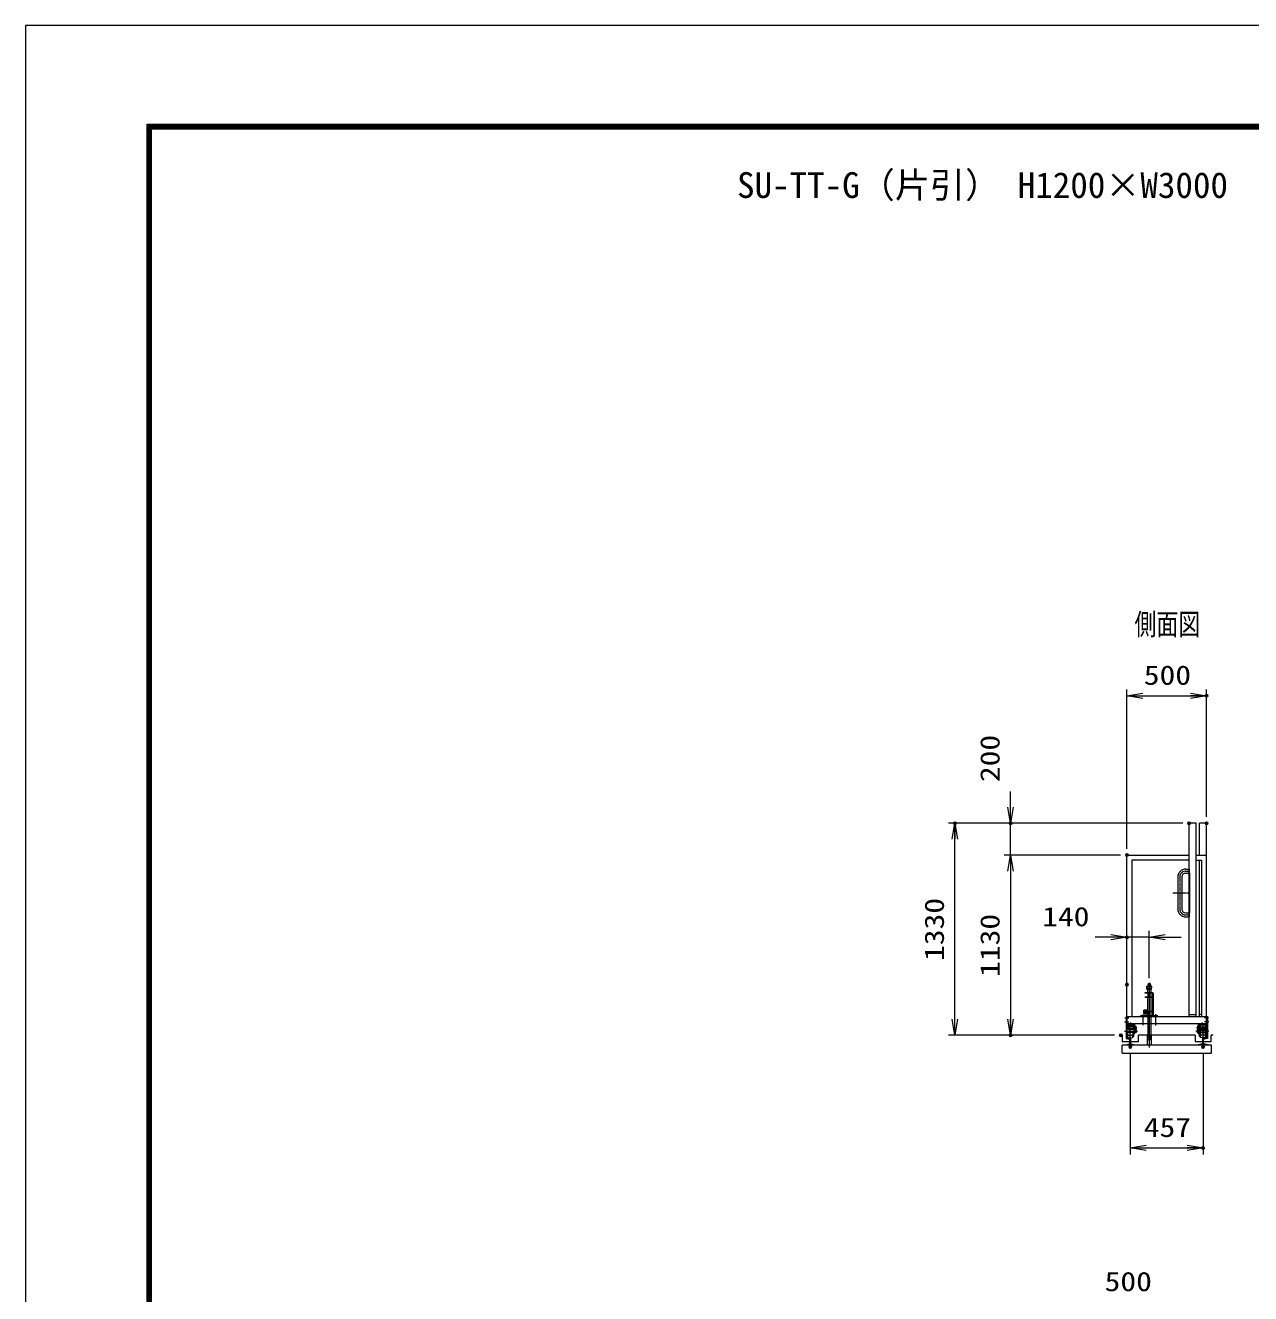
# Model space of a CAD drawing. Units: millimetres at full size. Extents: x -11880 to 11880, y -8400 to 8400.
# Drawn here: x -11880 to -4192, y 441 to 8400 of the extents above; entities that cross this region are included whole.
import ezdxf
from ezdxf.enums import TextEntityAlignment as Align

# ---------------------------------------------------------------- set-up
doc = ezdxf.new("R2010")
doc.units = ezdxf.units.MM
doc.header["$LTSCALE"] = 30
doc.header["$PDMODE"] = 32
doc.header["$PDSIZE"] = 15
for name, pattern in [('USER1', [10.7, 5, -2.5, 0.7, -2.5]), ('USER3', [2.7, 2, -0.7]), ('USER4', [9, 6, -0.75, 1.5, -0.75])]:
    doc.linetypes.add(name, pattern=pattern)
for name, color, linetype, lineweight in [('0-0_D-TTL', 7, 'Continuous', 18), ('0-2_外形線', 7, 'Continuous', 18), ('0-3_寸法線', 3, 'Continuous', 18), ('0-4_0', 7, 'Continuous', 18), ('0-8_軸線', 6, 'USER1', 18), ('0-A_01', 4, 'Continuous', 18), ('0-B_隠れ線', 4, 'USER3', 18), ('0-C_輪郭線1', 14, 'Continuous', 30)]:
    doc.layers.add(name, color=color, linetype=linetype, lineweight=lineweight)
for name, color, linetype in [('0-1_文字', 254, 'Continuous'), ('0-5_DEFPOINTS', 7, 'Continuous'), ('0-7_文字3', 254, 'Continuous')]:
    doc.layers.add(name, color=color, linetype=linetype)
doc.styles.add('ＭＳ ゴシック', font='')
doc.styles.get('ＭＳ ゴシック').set_extended_font_data('MS Gothic')

# ---------------------------------------------------------------- blocks, each defined once
blk = doc.blocks.new('4897456')
at = {"layer": '0-2_外形線'}
for p, q in [((-375, 3000), (-375, -3000)), ((375, 3000), (375, -3000)), ((1125, 4500), (1755, 4500)), ((1125, 3750), (1755, 3750)), ((1755, 4500), (1755, 3750)), ((1125, -3750), (1755, -3750)), ((1125, -4500), (1755, -4500)), ((1755, -3750), (1755, -4500))]:
    blk.add_line(p, q, dxfattribs=at)
for centre, radius, start, end in [((1125, 3000), 1500, 90, 180), ((1125, 3000), 750, 90, 180), ((1125, -3000), 1500, 180, 270), ((1125, -3000), 750, 180, 270)]:
    blk.add_arc(centre, radius, start, end, dxfattribs=at)
at = {"layer": '0-8_軸線', "linetype": 'USER4'}
for p, q in [((0, 3000), (0, -3000)), ((1125, 4125), (1912.5, 4125)), ((-1322.9, 0), (1755, 0)), ((1125, -4125), (1912.5, -4125))]:
    blk.add_line(p, q, dxfattribs=at)
for centre, start, end in [((1125, 3000), 90, 180), ((1125, -3000), 180, 270)]:
    blk.add_arc(centre, 1125, start, end, dxfattribs=at)
at = {"layer": '0-C_輪郭線1'}
blk.add_line((1755, 3750), (1755, -3750), dxfattribs=at)
blk = doc.blocks.new('_OPEN')
at = {"layer": '0-4_0'}
blk.add_line((0, 0), (-30, 0), dxfattribs=at)
blk.add_lwpolyline([(-30, 5), (0, 0), (-30, -5)], dxfattribs=at)

msp = doc.modelspace()

# ---------------------------------------------------------------- linework, layer by layer
at = {"layer": '0-0_D-TTL'}
for points in [[(-11879.6, -8400.31), (11880.4, -8400.31), (11880.4, 8399.69), (-11879.6, 8399.69)], [(-11115.88, 7779.12), (11116.69, 7779.12), (11116.69, -7778.02), (-11115.88, -7778.02)], [(-11108.81, 7772.05), (11109.62, 7772.05), (11109.62, -7770.95), (-11108.81, -7770.95)], [(-11101.74, 7764.98), (11102.55, 7764.98), (11102.55, -7763.88), (-11101.74, -7763.88)], [(-11094.67, 7757.91), (11095.47, 7757.91), (11095.47, -7756.81), (-11094.67, -7756.81)], [(-11087.6, 7750.84), (11088.4, 7750.84), (11088.4, -7749.74), (-11087.6, -7749.74)]]:
    msp.add_lwpolyline(points, close=True, dxfattribs=at)
at = {"layer": '0-2_外形線'}
for p, q in [((-4533.87, 3392.4), (-4578.87, 3392.4)), ((-4578.87, 2180.4), (-4578.87, 3392.4)), ((-4533.87, 2180.4), (-4533.87, 3392.4)), ((-4468.87, 3392.4), (-4513.87, 3392.4)), ((-4513.87, 3192.4), (-4513.87, 3392.4)), ((-4468.87, 2135.4), (-4468.87, 3392.4)), ((-4968.87, 3192.4), (-4578.87, 3192.4)), ((-4968.87, 2180.4), (-4968.87, 3192.4)), ((-4533.87, 3192.4), (-4468.87, 3192.4)), ((-4936.87, 3160.4), (-4936.87, 2180.4)), ((-4578.87, 3160.4), (-4936.87, 3160.4)), ((-4513.87, 2180.4), (-4513.87, 3160.4)), ((-4808.87, 2326.4), (-4853.87, 2326.4)), ((-4842.87, 2350.4), (-4842.87, 2360.4)), ((-4842.87, 2350.4), (-4814.87, 2350.4)), ((-4838.37, 2330.4), (-4838.37, 2350.4)), ((-4838.37, 2326.4), (-4838.37, 2303.4)), ((-4819.37, 2350.4), (-4819.37, 2330.4)), ((-4819.37, 2326.4), (-4819.37, 2303.4)), ((-4814.87, 2350.4), (-4814.87, 2360.4)), ((-4807.87, 2325.4), (-4807.87, 2184.4)), ((-4803.87, 2325.4), (-4803.87, 2184.4)), ((-4853.87, 2300.4), (-4853.87, 2303.4)), ((-4853.87, 2303.4), (-4807.87, 2303.4)), ((-4853.87, 2300.4), (-4819.37, 2300.4)), ((-4838.37, 2213.4), (-4838.37, 2300.4)), ((-4819.37, 2300.4), (-4819.37, 2213.4)), ((-4819.37, 2300.4), (-4807.87, 2300.4)), ((-4973.87, 2180.4), (-4463.87, 2180.4)), ((-4973.87, 2180.4), (-4973.87, 2040.76)), ((-4968.87, 2044.73), (-4968.87, 2180.4)), ((-4863.37, 2200.4), (-4863.37, 2220.4)), ((-4838.37, 2220.4), (-4863.37, 2220.4)), ((-4863.37, 2200.4), (-4863.37, 2196.4)), ((-4863.37, 2196.4), (-4838.37, 2196.4)), ((-4853.87, 2213.4), (-4856.37, 2213.4)), ((-4853.87, 2210.4), (-4853.87, 2213.4)), ((-4853.87, 2213.4), (-4807.87, 2213.4)), ((-4853.87, 2210.4), (-4807.87, 2210.4)), ((-4838.37, 2210.4), (-4838.37, 2062.4)), ((-4819.37, 2210.4), (-4819.37, 2062.4)), ((-4578.87, 2192.4), (-4533.87, 2192.4)), ((-4500.87, 2192.4), (-4513.87, 2192.4)), ((-4468.87, 2044.73), (-4468.87, 2180.4)), ((-4463.87, 2180.4), (-4463.87, 2040.76)), ((-4968.87, 2130.4), (-4918.87, 2130.4)), ((-4918.87, 2098.4), (-4968.87, 2098.4)), ((-4963.87, 2070.4), (-4968.87, 2070.4)), ((-4963.87, 2125.4), (-4963.87, 2130.4)), ((-4963.87, 2125.4), (-4923.87, 2125.4)), ((-4963.87, 2098.25), (-4963.87, 2125.4)), ((-4957.87, 2102), (-4963.87, 2102)), ((-4963.87, 2099), (-4957.87, 2099)), ((-4963.87, 2070.4), (-4963.87, 2088.4)), ((-4930.37, 2114.4), (-4962.87, 2114.4)), ((-4962.87, 2102), (-4962.87, 2114.4)), ((-4957.87, 2106.9), (-4962.87, 2106.9)), ((-4962.87, 2062.4), (-4962.87, 2088.4)), ((-4939.87, 2102.4), (-4948.87, 2102.4)), ((-4930.87, 2106.9), (-4924.87, 2106.9)), ((-4930.87, 2102), (-4923.87, 2102)), ((-4930.87, 2099), (-4923.87, 2099)), ((-4924.87, 2123.4), (-4930.37, 2123.4)), ((-4930.37, 2114.4), (-4930.37, 2123.4)), ((-4930.37, 2053.4), (-4930.37, 2088.4)), ((-4924.87, 2102), (-4924.87, 2123.4)), ((-4924.87, 2053.4), (-4924.87, 2088.4)), ((-4923.87, 2125.4), (-4923.87, 2130.4)), ((-4923.87, 2098.25), (-4923.87, 2125.4)), ((-4923.87, 2070.4), (-4923.87, 2088.4)), ((-4918.87, 2070.4), (-4923.87, 2070.4)), ((-4918.87, 2070.4), (-4918.87, 2135.4)), ((-4918.87, 2118.4), (-4912.87, 2118.4)), ((-4912.87, 2093.4), (-4918.87, 2093.4)), ((-4909.87, 2078.4), (-4918.87, 2078.4)), ((-4912.87, 2118.4), (-4912.87, 2093.4)), ((-4909.87, 2098.4), (-4912.87, 2098.4)), ((-4909.87, 2098.4), (-4909.87, 2078.4)), ((-4527.87, 2098.4), (-4527.87, 2078.4)), ((-4527.87, 2098.4), (-4524.87, 2098.4)), ((-4527.87, 2078.4), (-4518.87, 2078.4)), ((-4524.87, 2118.4), (-4524.87, 2093.4)), ((-4518.87, 2118.4), (-4524.87, 2118.4)), ((-4524.87, 2093.4), (-4518.87, 2093.4)), ((-4518.87, 2070.4), (-4518.87, 2135.4)), ((-4468.87, 2130.4), (-4518.87, 2130.4)), ((-4518.87, 2098.4), (-4468.87, 2098.4)), ((-4518.87, 2070.4), (-4513.87, 2070.4)), ((-4513.87, 2125.4), (-4513.87, 2130.4)), ((-4473.87, 2125.4), (-4513.87, 2125.4)), ((-4513.87, 2098.25), (-4513.87, 2125.4)), ((-4506.87, 2102), (-4513.87, 2102)), ((-4506.87, 2099), (-4513.87, 2099)), ((-4513.87, 2070.4), (-4513.87, 2088.4)), ((-4512.87, 2123.4), (-4507.37, 2123.4)), ((-4512.87, 2102), (-4512.87, 2123.4)), ((-4506.87, 2106.9), (-4512.87, 2106.9)), ((-4512.87, 2053.4), (-4512.87, 2088.4)), ((-4507.37, 2114.4), (-4507.37, 2123.4)), ((-4507.37, 2114.4), (-4474.87, 2114.4)), ((-4507.37, 2053.4), (-4507.37, 2088.4)), ((-4497.87, 2102.4), (-4488.87, 2102.4)), ((-4479.87, 2106.9), (-4474.87, 2106.9)), ((-4479.87, 2102), (-4473.87, 2102)), ((-4473.87, 2099), (-4479.87, 2099)), ((-4474.87, 2102), (-4474.87, 2114.4)), ((-4474.87, 2062.4), (-4474.87, 2088.4)), ((-4473.87, 2125.4), (-4473.87, 2130.4)), ((-4473.87, 2098.25), (-4473.87, 2125.4)), ((-4473.87, 2070.4), (-4473.87, 2088.4)), ((-4473.87, 2070.4), (-4468.87, 2070.4)), ((-4438.87, 1998.9), (-4998.87, 1998.9)), ((-4998.87, 1948.9), (-4998.87, 1998.9)), ((-4979.37, 2001.81), (-4950.37, 2008.51)), ((-4979.37, 1998.9), (-4979.37, 2001.81)), ((-4973.87, 2040.76), (-4955.38, 2036.49)), ((-4962.87, 2062.4), (-4930.37, 2062.4)), ((-4962.87, 2048.48), (-4962.87, 2056)), ((-4962.87, 2048.48), (-4950.22, 2045.56)), ((-4950.37, 2008.51), (-4950.37, 2045.56)), ((-4944.37, 2045.59), (-4931.37, 2048.59)), ((-4944.37, 2008.51), (-4944.37, 2045.59)), ((-4944.37, 2008.51), (-4915.37, 2001.81)), ((-4931.37, 2048.59), (-4931.37, 2056)), ((-4930.37, 2053.4), (-4924.87, 2053.4)), ((-4915.37, 2001.81), (-4915.37, 1998.9)), ((-4541.37, 2062.4), (-4896.37, 2062.4)), ((-4493.37, 2008.51), (-4522.37, 2001.81)), ((-4522.37, 2001.81), (-4522.37, 1998.9)), ((-4507.37, 2053.4), (-4512.87, 2053.4)), ((-4474.87, 2062.4), (-4507.37, 2062.4)), ((-4506.37, 2048.59), (-4506.37, 2056)), ((-4493.37, 2045.59), (-4506.37, 2048.59)), ((-4493.37, 2008.51), (-4493.37, 2045.59)), ((-4474.87, 2048.48), (-4487.53, 2045.56)), ((-4487.37, 2008.51), (-4487.37, 2045.56)), ((-4458.37, 2001.81), (-4487.37, 2008.51)), ((-4463.87, 2040.76), (-4482.36, 2036.49)), ((-4474.87, 2048.48), (-4474.87, 2056)), ((-4458.37, 1998.9), (-4458.37, 2001.81)), ((-4438.87, 1948.9), (-4438.87, 1998.9)), ((-4998.87, 1948.9), (-4438.87, 1948.9))]:
    msp.add_line(p, q, dxfattribs=at)
for points in [[(-4533.87, 3160.4), (-4500.87, 3160.4), (-4500.87, 2180.4)], [(-4853.87, 2326.4), (-4853.87, 2330.4), (-4808.87, 2330.4)], [(-4968.87, 2180.4), (-4968.87, 2135.4), (-4468.87, 2135.4), (-4468.87, 2180.4)], [(-4773.87, 2180.4), (-4773.87, 2184.4), (-4883.87, 2184.4), (-4883.87, 2180.4)], [(-4838.37, 2203.4), (-4856.37, 2203.4), (-4856.37, 2213.4)], [(-4957.87, 2098.25), (-4957.87, 2106.9), (-4948.87, 2106.9), (-4948.87, 2098.25)], [(-4939.87, 2098.25), (-4939.87, 2106.9), (-4930.87, 2106.9), (-4930.87, 2098.25)], [(-4497.87, 2098.25), (-4497.87, 2106.9), (-4506.87, 2106.9), (-4506.87, 2098.25)], [(-4479.87, 2098.25), (-4479.87, 2106.9), (-4488.87, 2106.9), (-4488.87, 2098.25)], [(-4997.87, 2062.4), (-4997.87, 2022.4), (-4950.37, 2022.4)], [(-4968.87, 2044.73), (-4954.26, 2041.36), (-4955.38, 2036.49)], [(-4944.37, 2022.4), (-4896.37, 2022.4), (-4896.37, 2062.4)], [(-4541.37, 2062.4), (-4541.37, 2022.4), (-4493.37, 2022.4)], [(-4487.37, 2022.4), (-4439.87, 2022.4), (-4439.87, 2062.4)], [(-4468.87, 2044.73), (-4483.49, 2041.36), (-4482.36, 2036.49)]]:
    msp.add_lwpolyline(points, dxfattribs=at)
msp.add_lwpolyline([(-4846.37, 2367.4), (-4846.37, 2360.4), (-4811.37, 2360.4), (-4811.37, 2367.4)], close=True, dxfattribs=at)
for centre, radius, start, end in [((-4808.87, 2325.4), 5, 0, 90), ((-4808.87, 2325.4), 1, 0, 90), ((-4956.47, 2056), 6.4, 90, 180), ((-4937.77, 2056), 6.4, 0, 90), ((-4499.97, 2056), 6.4, 90, 180), ((-4481.27, 2056), 6.4, 0, 90)]:
    msp.add_arc(centre, radius, start, end, dxfattribs=at)
at = {"layer": '0-3_寸法線'}
for p, q in [((-4968.87, 3232.4), (-4968.87, 4232.4)), ((-4468.87, 3432.4), (-4468.87, 4232.4)), ((-4968.87, 4192.4), (-4468.87, 4192.4)), ((-5698.63, 3492.4), (-5698.63, 3592.4)), ((-4618.87, 3392.4), (-6087.63, 3392.4)), ((-6047.63, 2062.4), (-6047.63, 3392.4)), ((-4618.87, 3392.4), (-5738.63, 3392.4)), ((-5698.63, 3192.4), (-5698.63, 3392.4)), ((-5008.87, 3192.4), (-5738.63, 3192.4)), ((-5008.87, 3192.4), (-5738.63, 3192.4)), ((-5698.63, 3192.4), (-5698.63, 2062.4)), ((-5698.63, 3092.4), (-5698.63, 2992.4)), ((-4968.87, 2420.47), (-4968.87, 2716.97)), ((-4828.87, 2420.47), (-4828.87, 2716.97)), ((-5068.87, 2676.97), (-5168.87, 2676.97)), ((-4828.87, 2676.97), (-4968.87, 2676.97)), ((-4728.87, 2676.97), (-4628.87, 2676.97)), ((-5046.86, 2062.4), (-6087.63, 2062.4)), ((-5046.86, 2062.4), (-5738.63, 2062.4)), ((-4947.37, 1947.62), (-4947.37, 1314.57)), ((-4490.37, 1947.62), (-4490.37, 1314.57)), ((-4947.37, 1354.57), (-4490.37, 1354.57))]:
    msp.add_line(p, q, dxfattribs=at)
at = {"layer": '0-5_DEFPOINTS'}
for p in [(-4468.87, 4192.4), (-6047.63, 3392.4), (-5698.63, 3392.4), (-4578.87, 3392.4), (-4468.87, 3392.4), (-4968.87, 3192.4), (-4968.87, 3192.4), (-4968.87, 2676.97), (-4968.87, 2380.47), (-4828.87, 2380.47), (-5698.63, 2062.4), (-5006.86, 2062.4), (-4947.37, 1987.62), (-4490.37, 1987.62), (-4490.37, 1354.57)]:
    msp.add_point(p, dxfattribs=at)
at = {"layer": '0-8_軸線', "linetype": 'Continuous'}
for p, q in [((-4828.87, 2380.47), (-4828.87, 2092.31)), ((-4868.87, 2192.9), (-4868.87, 2125.99)), ((-4788.87, 2193.82), (-4788.87, 2124.16)), ((-4828.87, 2092.31), (-4828.87, 1986.21))]:
    msp.add_line(p, q, dxfattribs=at)
at = {"layer": '0-8_軸線'}
for p, q in [((-4981.52, 2170.4), (-4956.33, 2170.4)), ((-4456.23, 2170.4), (-4481.41, 2170.4)), ((-4983.13, 2088.4), (-4901.77, 2088.4)), ((-4983, 2145.4), (-4955.59, 2145.4)), ((-4947.37, 1987.62), (-4947.37, 2135.4)), ((-4943.87, 2123.45), (-4943.87, 2142.45)), ((-4926.59, 2108.4), (-4906.6, 2108.4)), ((-4454.62, 2088.4), (-4535.97, 2088.4)), ((-4511.15, 2108.4), (-4531.15, 2108.4)), ((-4493.87, 2123.45), (-4493.87, 2142.45)), ((-4490.37, 1987.62), (-4490.37, 2135.4)), ((-4454.75, 2145.4), (-4482.15, 2145.4))]:
    msp.add_line(p, q, dxfattribs=at)
at = {"layer": '0-A_01'}
for p, q in [((-4955.61, 2104.7), (-4957.87, 2104.7)), ((-4955.61, 2100.7), (-4957.87, 2100.7)), ((-4951.14, 2104.7), (-4948.87, 2104.7)), ((-4948.87, 2100.7), (-4951.14, 2100.7)), ((-4937.61, 2104.7), (-4939.87, 2104.7)), ((-4937.61, 2100.7), (-4939.87, 2100.7)), ((-4930.87, 2104.7), (-4933.14, 2104.7)), ((-4930.87, 2100.7), (-4933.14, 2100.7)), ((-4506.87, 2104.7), (-4504.61, 2104.7)), ((-4506.87, 2100.7), (-4504.61, 2100.7)), ((-4500.14, 2104.7), (-4497.87, 2104.7)), ((-4500.14, 2100.7), (-4497.87, 2100.7)), ((-4486.61, 2104.7), (-4488.87, 2104.7)), ((-4488.87, 2100.7), (-4486.61, 2100.7)), ((-4482.14, 2104.7), (-4479.87, 2104.7)), ((-4482.14, 2100.7), (-4479.87, 2100.7))]:
    msp.add_line(p, q, dxfattribs=at)
at = {"layer": '0-A_01', "color": 7}
for p, q in [((-4997.87, 2062.4), (-5006.86, 2062.4)), ((-4428.42, 2062.4), (-4439.87, 2062.4))]:
    msp.add_line(p, q, dxfattribs=at)
at = {"layer": '0-A_01'}
for centre in [(-4953.37, 2102.7), (-4935.37, 2102.7), (-4502.37, 2102.7), (-4484.37, 2102.7)]:
    msp.add_circle(centre, 3, dxfattribs=at)
at = {"layer": '0-B_隠れ線', "linetype": 'Continuous'}
for p, q in [((-4838.37, 2350.4), (-4838.37, 2355.4)), ((-4819.37, 2355.4), (-4819.37, 2350.4)), ((-4842.47, 2062.4), (-4842.47, 2002.4)), ((-4842.47, 2002.4), (-4815.27, 2002.4)), ((-4838.37, 2062.4), (-4838.37, 2047.4)), ((-4835.33, 2034.35), (-4838.37, 2047.4)), ((-4835.33, 2034.35), (-4832.87, 2032.4)), ((-4832.87, 2032.4), (-4824.87, 2032.4)), ((-4824.87, 2032.4), (-4822.42, 2034.35)), ((-4822.42, 2034.35), (-4819.37, 2047.4)), ((-4819.37, 2047.4), (-4819.37, 2062.4)), ((-4815.27, 2002.4), (-4815.27, 2062.4))]:
    msp.add_line(p, q, dxfattribs=at)
at = {"layer": '0-B_隠れ線'}
for p, q in [((-4918.87, 2078.4), (-4968.87, 2078.4)), ((-4518.87, 2078.4), (-4468.87, 2078.4))]:
    msp.add_line(p, q, dxfattribs=at)
at = {"layer": '0-B_隠れ線', "linetype": 'Continuous'}
msp.add_lwpolyline([(-4819.37, 2355.4), (-4828.87, 2360.4), (-4838.37, 2355.4)], dxfattribs=at)

# ---------------------------------------------------------------- block references
at = {"layer": '0-2_外形線', "xscale": 0.03333333, "yscale": 0.03333333}
msp.add_blockref('4897456', (-4637.37, 2954.9), dxfattribs=at)
at = {"layer": '0-3_寸法線', "xscale": 3.333333, "yscale": 3.333333}
for p, rotation in [((-4968.87, 4192.4), 180), ((-5698.63, 3392.4), 270), ((-6047.63, 3392.4), 90), ((-5698.63, 3192.4), 90), ((-5698.63, 3192.4), 90), ((-4828.87, 2676.97), 180), ((-6047.63, 2062.4), 270), ((-5698.63, 2062.4), 270), ((-4947.37, 1354.57), 180)]:
    msp.add_blockref('_OPEN', p, dxfattribs=dict(at, rotation=rotation))
for p in [(-4468.87, 4192.4), (-4968.87, 2676.97), (-4490.37, 1354.57)]:
    msp.add_blockref('_OPEN', p, dxfattribs=at)

# ---------------------------------------------------------------- texts
at = {"layer": '0-1_文字', "style": 'ＭＳ ゴシック', "width": 0.75}
msp.add_text('側面図', height=134.6, dxfattribs=at).set_placement((-4921.01, 4533.75), align=Align.BOTTOM_LEFT)
at = {"layer": '0-3_寸法線', "color": 254, "style": 'ＭＳ ゴシック', "width": 1.2}
for s, p in [('500', (-4862.87, 4225.09)), ('140', (-5500.36, 2709.66)), ('457', (-4862.87, 1387.26)), ('500', (-5108.68, 419.7))]:
    msp.add_text(s, height=121.2, dxfattribs=at).set_placement(p, align=Align.BOTTOM_LEFT)
for s, p in [('200', (-5731.31, 3650.74)), ('1330', (-6080.31, 2528.2)), ('1130', (-5731.31, 2428.2))]:
    msp.add_text(s, height=121.2, rotation=90, dxfattribs=at).set_placement(p, align=Align.BOTTOM_LEFT)
at = {"layer": '0-7_文字3', "style": 'ＭＳ ゴシック'}
msp.add_text('SU-TT-G（片引） H1200×W3000', height=161.6, dxfattribs=at).set_placement((-7414.76, 7268.2), align=Align.BOTTOM_LEFT)

doc.saveas('drawing.dxf')
